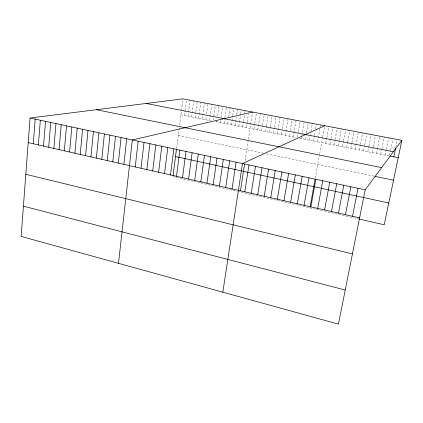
<?xml version="1.0" encoding="UTF-8"?>
<svg xmlns="http://www.w3.org/2000/svg" width="423" height="423" viewBox="0 0 423 423"><rect width="100%" height="100%" fill="white"/><g stroke="black" fill="none" stroke-linecap="round" stroke-linejoin="round"><path stroke-width="0.32" stroke-dasharray="2.12 1.59" d="M176.576 148.41L179.41 126.366M179.553 125.213L182.942 98.855M184.423 115.521L185.004 111.043M185.084 110.403L186.495 99.527M187.96 116.219L190.064 100.203M191.513 116.922L193.639 100.88M195.082 117.626L195.77 112.486M195.854 111.841L197.229 101.562M198.657 118.329L200.83 102.244M202.247 119.037L204.446 102.926M205.848 119.751L206.292 116.526M206.651 113.94L208.068 103.614M209.464 120.465L211.712 104.307M213.271 119.883L215.27 105.644M216.729 121.898L217.004 119.952M217.554 116.066L219.024 105.692M220.383 122.617L220.658 120.671M221.123 117.425L222.699 106.39M224.042 123.342L224.793 118.139M224.888 117.488L226.39 107.088M227.722 124.066L228.193 120.814M228.764 116.907L230.091 107.791M231.413 124.796L232.655 116.32M232.75 115.669L233.808 108.494M235.114 125.525L236.372 117.039M236.758 114.427L237.536 109.203M238.826 126.26L240.613 114.31M240.708 113.681L241.274 109.911M242.553 126.995L243.315 121.956M243.41 121.327L244.552 113.771M244.647 113.142L245.028 110.62M246.297 127.735L247.064 122.686M247.159 122.057L248.412 113.856M245.107 160.592L248.222 140.336M248.407 139.156L252.573 112.053M253.906 129.237L254.694 124.177M254.789 123.542L256.46 112.788M257.781 129.998L260.362 113.528M261.668 130.765L262.471 125.689M262.572 125.055L264.275 114.268M265.57 131.537L266.379 126.456M266.479 125.816L268.203 115.014M269.483 132.309L270.302 127.217M270.403 126.583L272.148 115.765M273.411 133.086L274.241 127.984M274.342 127.349L276.103 116.51M277.356 133.864L280.074 117.266M281.311 134.646L281.84 131.447M282.263 128.888L284.06 118.022M285.282 135.429L288.058 118.778M289.269 136.217L289.808 133.007M290.241 130.443L292.076 119.54M293.271 137.004L296.105 120.301M297.395 137.152L298.167 132.653M298.273 132.008L299.928 122.358M301.313 138.591L301.758 136.016M301.869 135.371L304.206 121.84M305.358 139.389L306.03 135.519M306.479 132.938L308.282 122.612M309.419 140.193L310.894 131.791M311.005 131.141L312.37 123.389M313.491 140.996L314.411 135.815M314.522 135.17L315.209 131.283M315.669 128.698L316.473 124.166M317.578 141.805L320.126 127.54M320.243 126.889L320.592 124.944M315.294 178.072L319.487 154.802M319.703 153.591L322.622 137.417M322.738 136.766L324.727 125.731M325.805 143.423L326.715 138.416M326.826 137.787L328.877 126.514M329.935 144.243L330.855 139.225M330.971 138.596L333.038 127.307M334.085 145.063L335.016 140.034M335.132 139.405L337.221 128.1M338.252 145.882L339.188 140.848M339.304 140.219L341.419 128.893M342.429 146.707L343.381 141.668M343.497 141.033L345.628 129.692M346.627 147.537L347.584 142.488M347.706 141.853L349.858 130.496M350.841 148.367L351.804 143.307M351.925 142.678L354.099 131.299M355.066 149.203L358.36 132.103M359.312 150.038L360.296 144.967M360.417 144.333L362.633 132.917M363.569 150.879L364.563 145.798M364.689 145.163L366.926 133.731M367.846 151.725L368.851 146.633M368.972 145.998L371.235 134.546M372.134 152.571L373.149 147.474M373.276 146.834L375.561 135.365M376.444 153.422L379.896 136.19M380.763 154.273L381.8 149.16M381.927 148.521L384.253 137.015M385.104 155.13L386.151 150.006M386.278 149.367L388.631 137.845M389.594 155.347L390.514 150.858M390.646 150.218L392.888 139.315M395.828 147.22L397.292 140.15M180.891 114.823L210.675 120.703M215.519 121.66L296.137 137.57M299.584 138.252L389.461 155.992M178.231 135.529L263.444 153.216M266.59 153.866L373.8 176.116M172.944 176.645L200.19 182.852M200.777 182.985L232.386 190.186M232.988 190.324L236.631 191.148M237.848 191.429L309.361 207.714M309.927 207.846L358.323 218.865"/><path stroke-width="0.63" d="M30.049 118.022L21.15 236.415L338.437 324.145L365.186 189.853L401.85 140.351L182.942 98.855L30.049 118.022L365.186 189.853M33.28 143.772L35.178 119.122M38.387 144.936L40.333 120.227M43.516 146.099L45.515 121.338M48.677 147.273L50.728 122.453M53.864 148.452L55.968 123.574M59.077 149.636L61.235 124.706M64.322 150.826L66.527 125.837M69.589 152.026L71.852 126.979M74.887 153.226L77.203 128.127M80.217 154.437L82.585 129.279M85.568 155.653L87.995 130.443M90.956 156.88L93.435 131.606M96.365 158.107L98.903 132.78M101.811 159.344L104.402 133.959M107.283 160.587L109.932 135.143M112.782 161.84L115.49 136.333M118.313 163.093L121.078 137.533M123.876 164.357L126.699 138.739M118.493 263.328L132.351 139.95L252.573 112.053M135.228 166.937L138.178 141.197M141.023 168.254L144.031 142.451M146.85 169.581L149.922 143.714M152.714 170.908L155.849 144.983M158.604 172.251L161.808 146.263M164.531 173.594L167.799 147.542M170.495 174.953L173.827 148.838M173.086 175.534L176.423 149.578M176.491 176.312L179.886 150.133M182.519 177.681L185.983 151.445M188.584 179.061L192.116 152.756M194.686 180.447L198.287 154.078M200.819 181.842L204.494 155.41M206.99 183.244L210.733 156.748M213.197 184.655L217.01 158.091M219.442 186.072L223.328 159.445M225.723 187.5L229.684 160.809M232.042 188.933L236.071 162.178M222.821 292.177L242.501 163.558L324.727 125.731M240.454 190.842L244.557 164.187M244.79 191.831L248.973 164.944M251.22 193.295L255.476 166.339M257.692 194.765L262.022 167.741M264.201 196.24L268.61 169.152M270.746 197.731L275.236 170.569M277.335 199.228L281.903 172.002M283.96 200.729L288.608 173.441M290.627 202.247L295.354 174.884M297.337 203.77L302.149 176.338M304.084 205.303L308.98 177.803M310.033 207.259L315.072 179.304M310.873 206.847L315.854 179.278M317.71 208.396L322.77 180.758M324.584 209.961L329.729 182.25M331.5 211.532L336.729 183.751M338.458 213.113L343.777 185.263M345.459 214.704L350.868 186.781M352.507 216.306L358.006 188.314M393.834 156.854L395.563 148.505M401.85 140.351L384.227 224.766L358.916 219.003M146.178 103.461L393.427 151.72M390.085 156.113L398.223 157.721M96.375 109.705L381.631 167.645M375.021 176.37L393.527 180.209M175.529 156.547L388.774 203.003M28.198 142.62L359.598 217.914M25.819 174.287L352.428 253.916M23.424 206.165L345.237 290.019"/></g></svg>
